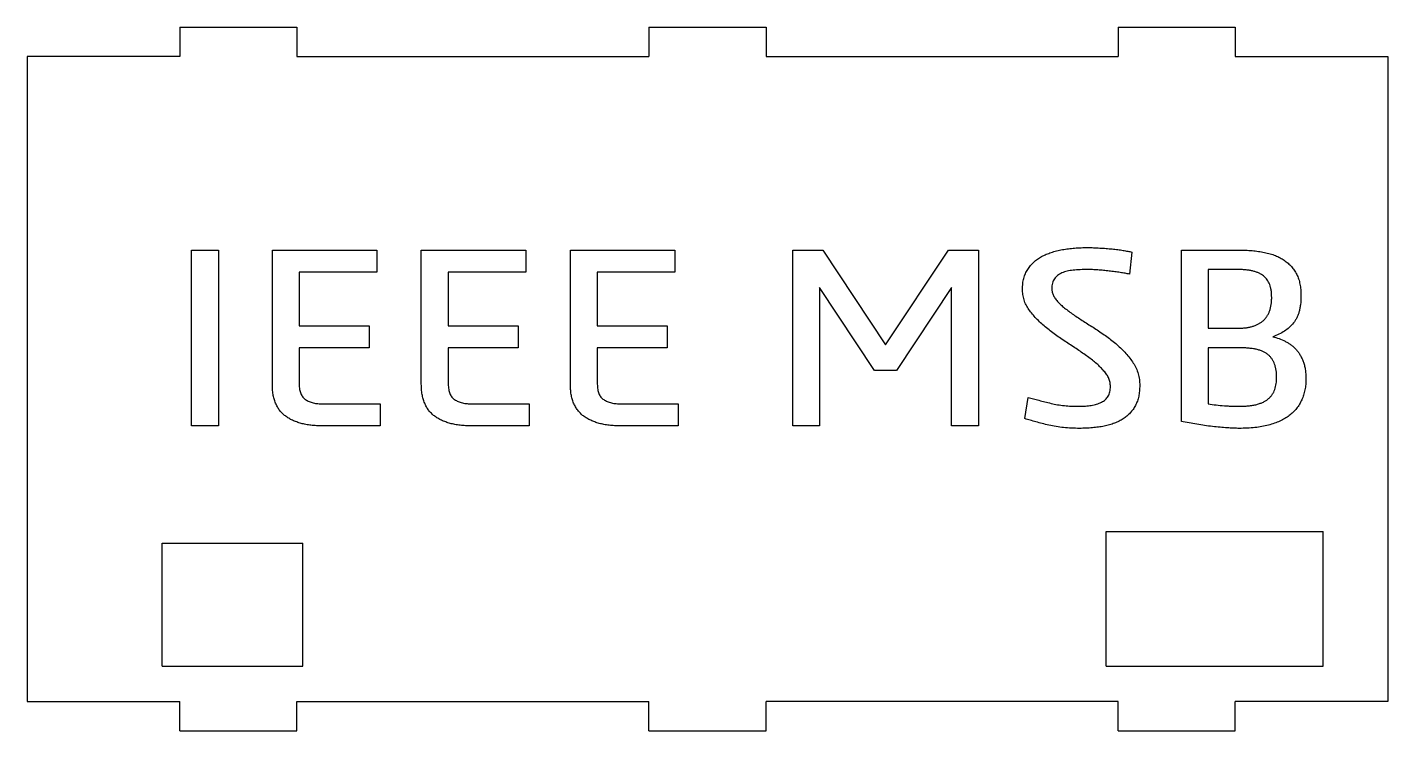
# Model space of a CAD drawing. Header units: millimetres. Extents: x -58 to 58, y -30 to 30.
import ezdxf

# ---------------------------------------------------------------- set-up
doc = ezdxf.new("R2010")
doc.units = ezdxf.units.MM

msp = doc.modelspace()

# ---------------------------------------------------------------- linework, layer by layer
at = {"color": 7, "linetype": 'Continuous', "lineweight": 25}
for p, q in [((-45, 30), (-45, 27.5)), ((-45, 30), (-35, 30)), ((-35, 30), (-35, 27.5)), ((-5, 30), (-5, 27.5)), ((-5, 30), (5, 30)), ((5, 30), (5, 27.5)), ((35, 30), (35, 27.5)), ((35, 30), (45, 30)), ((45, 30), (45, 27.5)), ((-58, 27.5), (-58, -27.5)), ((-45, 27.5), (-58, 27.5)), ((-35, 27.5), (-5, 27.5)), ((5, 27.5), (35, 27.5)), ((45, 27.5), (58, 27.5)), ((58, 27.5), (58, -27.5)), ((-43.98, 11), (-41.69, 11)), ((-43.98, -4), (-43.98, 11)), ((-41.69, 11), (-41.69, -4)), ((-37.1, 11), (-28.19, 11)), ((-37.1, -0.44), (-37.1, 11)), ((-28.19, 11), (-28.19, 9.12)), ((-24.4, 11), (-15.49, 11)), ((-24.4, -0.44), (-24.4, 11)), ((-15.49, 11), (-15.49, 9.12)), ((-11.69, 11), (-2.78, 11)), ((-11.69, -0.44), (-11.69, 11)), ((-2.78, 11), (-2.78, 9.12)), ((7.27, 11), (9.84, 11)), ((7.27, -4), (7.27, 11)), ((9.84, 11), (15.19, 2.9)), ((15.19, 2.9), (20.56, 11)), ((20.56, 11), (23.1, 11)), ((23.1, 11), (23.1, -4)), ((36.17, 10.83), (35.97, 8.95)), ((40.4, 11), (45.25, 11)), ((40.4, -3.62), (40.4, 11)), ((42.69, 9.33), (42.69, 4.33)), ((45.25, 9.33), (42.69, 9.33)), ((-34.81, 9.12), (-34.81, 4.54)), ((-28.19, 9.12), (-34.81, 9.12)), ((-22.1, 9.12), (-22.1, 4.54)), ((-15.49, 9.12), (-22.1, 9.12)), ((-9.4, 9.12), (-9.4, 4.54)), ((-2.78, 9.12), (-9.4, 9.12)), ((9.56, 7.8), (9.56, -4)), ((14.23, 0.73), (9.56, 7.8)), ((20.81, 7.8), (16.12, 0.73)), ((20.81, -4), (20.81, 7.8)), ((-34.81, 4.54), (-28.85, 4.54)), ((-28.85, 4.54), (-28.85, 2.67)), ((-22.1, 4.54), (-16.14, 4.54)), ((-16.14, 4.54), (-16.14, 2.67)), ((-9.4, 4.54), (-3.43, 4.54)), ((-3.43, 4.54), (-3.43, 2.67)), ((42.69, 4.33), (45.32, 4.33)), ((-34.81, 2.67), (-34.81, -0.44)), ((-28.85, 2.67), (-34.81, 2.67)), ((-22.1, 2.67), (-22.1, -0.44)), ((-16.14, 2.67), (-22.1, 2.67)), ((-9.4, 2.67), (-9.4, -0.44)), ((-3.43, 2.67), (-9.4, 2.67)), ((42.69, 2.67), (42.69, -2.12)), ((45.36, 2.67), (42.69, 2.67)), ((16.12, 0.73), (14.23, 0.73)), ((-32.76, -2.12), (-27.9, -2.12)), ((-27.9, -2.12), (-27.9, -4)), ((-20.06, -2.12), (-15.2, -2.12)), ((-15.2, -2.12), (-15.2, -4)), ((-7.35, -2.12), (-2.49, -2.12)), ((-2.49, -2.12), (-2.49, -4)), ((27.06, -3.38), (27.35, -1.57)), ((-41.69, -4), (-43.98, -4)), ((-27.9, -4), (-32.85, -4)), ((-15.2, -4), (-20.14, -4)), ((-2.49, -4), (-7.44, -4)), ((9.56, -4), (7.27, -4)), ((23.1, -4), (20.81, -4)), ((34, -13), (52.5, -13)), ((34, -24.5), (34, -13)), ((52.5, -24.5), (52.5, -13)), ((-46.5, -14), (-34.5, -14)), ((-46.5, -24.5), (-46.5, -14)), ((-34.5, -24.5), (-34.5, -14)), ((-46.5, -24.5), (-34.5, -24.5)), ((34, -24.5), (52.5, -24.5)), ((-58, -27.5), (-45, -27.5)), ((-45, -30), (-45, -27.5)), ((-35, -27.5), (-5, -27.5)), ((-35, -30), (-35, -27.5)), ((-5, -30), (-5, -27.5)), ((35, -27.5), (5, -27.5)), ((5, -30), (5, -27.5)), ((35, -30), (35, -27.5)), ((45, -30), (45, -27.5)), ((58, -27.5), (45, -27.5)), ((-45, -30), (-35, -30)), ((-5, -30), (5, -30)), ((35, -30), (45, -30))]:
    msp.add_line(p, q, dxfattribs=at)
for points, knots in [([(26.85, 7.66), (26.86, 7.82), (26.87, 8.13), (26.95, 8.58), (27.09, 8.98), (27.29, 9.35), (27.53, 9.67), (27.81, 9.97), (28.13, 10.23), (28.49, 10.45), (28.88, 10.64), (29.31, 10.8), (29.77, 10.93), (30.26, 11.04), (30.77, 11.11), (31.31, 11.17), (31.85, 11.2), (32.23, 11.21), (32.41, 11.21)], [0, 0, 0, 0, 0.064899, 0.125423, 0.182455, 0.237477, 0.291576, 0.345747, 0.400503, 0.456735, 0.515657, 0.576621, 0.640893, 0.708025, 0.778407, 0.850139, 0.924267, 1, 1, 1, 1]), ([(32.41, 11.21), (32.58, 11.21), (32.93, 11.2), (33.45, 11.17), (33.97, 11.14), (34.49, 11.09), (34.97, 11.04), (35.41, 10.97), (35.81, 10.9), (36.06, 10.85), (36.17, 10.83)], [0, 0, 0, 0, 0.134184, 0.273672, 0.41423, 0.550642, 0.680372, 0.79944, 0.906898, 1, 1, 1, 1]), ([(45.25, 11), (45.45, 11), (45.85, 10.99), (46.42, 10.95), (46.97, 10.89), (47.48, 10.8), (47.96, 10.69), (48.41, 10.53), (48.81, 10.35), (49.18, 10.13), (49.5, 9.88), (49.79, 9.6), (50.04, 9.27), (50.24, 8.92), (50.41, 8.53), (50.52, 8.09), (50.59, 7.61), (50.6, 7.28), (50.6, 7.11)], [0, 0, 0, 0, 0.079689, 0.156088, 0.228471, 0.297573, 0.363168, 0.425135, 0.483336, 0.539171, 0.593183, 0.646474, 0.699618, 0.753463, 0.809447, 0.868369, 0.931891, 1, 1, 1, 1]), ([(32.41, 9.33), (32.2, 9.33), (31.79, 9.33), (31.28, 9.29), (30.91, 9.24), (30.66, 9.2), (30.43, 9.13), (30.21, 9.05), (30.02, 8.95), (29.85, 8.83), (29.7, 8.7), (29.57, 8.54), (29.47, 8.37), (29.4, 8.17), (29.36, 7.94), (29.36, 7.79), (29.35, 7.71)], [0, 0, 0, 0, 0.163964, 0.315031, 0.38435, 0.450111, 0.511412, 0.56907, 0.62387, 0.675555, 0.727126, 0.777166, 0.827588, 0.880498, 0.937817, 1, 1, 1, 1]), ([(35.97, 8.95), (35.85, 8.97), (35.59, 9.02), (35.17, 9.08), (34.72, 9.15), (34.24, 9.21), (33.76, 9.26), (33.29, 9.3), (32.84, 9.33), (32.55, 9.33), (32.41, 9.33)], [0, 0, 0, 0, 0.1036295, 0.2232445, 0.3527557, 0.4865357, 0.6219135, 0.7578552, 0.8853811, 1, 1, 1, 1]), ([(48.1, 6.95), (48.1, 7.05), (48.1, 7.25), (48.07, 7.54), (48.01, 7.81), (47.94, 8.05), (47.84, 8.27), (47.72, 8.46), (47.58, 8.64), (47.42, 8.79), (47.23, 8.92), (47.02, 9.03), (46.79, 9.12), (46.53, 9.2), (46.24, 9.26), (45.93, 9.3), (45.6, 9.33), (45.37, 9.33), (45.25, 9.33)], [0, 0, 0, 0, 0.071919, 0.138933, 0.201558, 0.260193, 0.315435, 0.368773, 0.419829, 0.470683, 0.522755, 0.577591, 0.636324, 0.698798, 0.766762, 0.838566, 0.916736, 1, 1, 1, 1]), ([(34.35, -0.64), (34.35, -0.52), (34.33, -0.29), (34.22, 0.05), (34.05, 0.38), (33.8, 0.69), (33.51, 1), (33.18, 1.31), (32.81, 1.61), (32.26, 2.02), (31.53, 2.53), (30.6, 3.13), (29.67, 3.76), (28.94, 4.32), (28.39, 4.79), (28.03, 5.15), (27.7, 5.53), (27.4, 5.91), (27.15, 6.31), (26.98, 6.74), (26.88, 7.2), (26.86, 7.5), (26.85, 7.66)], [0, 0, 0, 0, 0.029569, 0.059427, 0.091125, 0.125296, 0.162151, 0.200795, 0.241962, 0.285374, 0.376901, 0.473302, 0.570799, 0.665864, 0.711709, 0.756269, 0.799136, 0.840701, 0.880905, 0.920484, 0.959551, 1, 1, 1, 1]), ([(29.35, 7.71), (29.36, 7.61), (29.38, 7.4), (29.49, 7.1), (29.67, 6.81), (29.91, 6.53), (30.2, 6.25), (30.54, 5.98), (30.9, 5.7), (31.45, 5.32), (32.19, 4.84), (33.11, 4.26), (34.04, 3.63), (34.77, 3.06), (35.31, 2.57), (35.68, 2.19), (36.01, 1.78), (36.31, 1.37), (36.55, 0.92), (36.73, 0.45), (36.83, -0.04), (36.85, -0.38), (36.85, -0.55)], [0, 0, 0, 0, 0.025961, 0.052724, 0.081507, 0.113508, 0.148386, 0.185588, 0.225153, 0.267204, 0.35665, 0.452558, 0.550165, 0.645515, 0.692124, 0.737708, 0.782695, 0.826766, 0.870147, 0.912713, 0.955903, 1, 1, 1, 1]), ([(50.6, 7.11), (50.6, 6.99), (50.6, 6.75), (50.57, 6.4), (50.52, 6.07), (50.45, 5.77), (50.36, 5.49), (50.24, 5.23), (50.12, 4.99), (49.91, 4.71), (49.61, 4.39), (49.19, 4.07), (48.72, 3.8), (48.37, 3.67), (48.2, 3.61)], [0, 0, 0, 0, 0.080552, 0.155695, 0.227228, 0.294732, 0.358617, 0.419368, 0.478165, 0.534823, 0.646259, 0.760001, 0.876704, 1, 1, 1, 1]), ([(45.32, 4.33), (45.43, 4.34), (45.63, 4.34), (45.94, 4.37), (46.22, 4.42), (46.49, 4.49), (46.74, 4.58), (46.97, 4.69), (47.18, 4.82), (47.38, 4.97), (47.55, 5.14), (47.7, 5.34), (47.82, 5.55), (47.93, 5.79), (48, 6.05), (48.06, 6.33), (48.1, 6.64), (48.1, 6.84), (48.1, 6.95)], [0, 0, 0, 0, 0.07374, 0.143302, 0.209893, 0.272191, 0.332492, 0.3911, 0.447289, 0.502988, 0.558791, 0.614035, 0.67111, 0.730451, 0.791921, 0.857336, 0.926234, 1, 1, 1, 1]), ([(48.2, 3.61), (48.38, 3.56), (48.74, 3.46), (49.17, 3.26), (49.51, 3.08), (49.75, 2.93), (49.96, 2.74), (50.17, 2.54), (50.35, 2.32), (50.52, 2.07), (50.66, 1.8), (50.79, 1.5), (50.9, 1.18), (50.97, 0.82), (51.01, 0.44), (51.02, 0.18), (51.02, 0.05)], [0, 0, 0, 0, 0.112956, 0.227975, 0.285439, 0.343041, 0.399328, 0.456773, 0.514994, 0.574958, 0.636815, 0.701679, 0.769221, 0.841565, 0.918039, 1, 1, 1, 1]), ([(48.52, 0.17), (48.52, 0.27), (48.52, 0.46), (48.48, 0.75), (48.43, 1.01), (48.35, 1.26), (48.26, 1.48), (48.14, 1.69), (48, 1.88), (47.83, 2.05), (47.64, 2.2), (47.41, 2.32), (47.15, 2.43), (46.86, 2.52), (46.53, 2.58), (46.17, 2.63), (45.78, 2.66), (45.5, 2.66), (45.36, 2.67)], [0, 0, 0, 0, 0.064966, 0.126109, 0.183895, 0.238667, 0.291199, 0.341861, 0.391712, 0.441578, 0.492833, 0.548171, 0.607948, 0.673552, 0.744895, 0.823099, 0.907814, 1, 1, 1, 1]), ([(45.27, -2.33), (45.41, -2.33), (45.7, -2.33), (46.11, -2.29), (46.48, -2.25), (46.82, -2.18), (47.12, -2.08), (47.39, -1.97), (47.63, -1.84), (47.83, -1.68), (48.01, -1.51), (48.15, -1.32), (48.28, -1.11), (48.37, -0.89), (48.43, -0.64), (48.49, -0.39), (48.52, -0.12), (48.52, 0.07), (48.52, 0.17)], [0, 0, 0, 0, 0.094247, 0.180493, 0.259574, 0.332012, 0.398356, 0.460309, 0.517294, 0.570803, 0.622354, 0.672843, 0.723092, 0.77367, 0.826575, 0.881338, 0.939441, 1, 1, 1, 1]), ([(51.02, 0.05), (51.02, -0.12), (51.01, -0.45), (50.94, -0.92), (50.83, -1.37), (50.68, -1.78), (50.47, -2.16), (50.23, -2.52), (49.93, -2.84), (49.6, -3.13), (49.22, -3.39), (48.8, -3.61), (48.33, -3.79), (47.82, -3.94), (47.26, -4.07), (46.66, -4.15), (46.01, -4.2), (45.57, -4.21), (45.34, -4.21)], [0, 0, 0, 0, 0.062562, 0.121581, 0.177714, 0.232081, 0.285471, 0.338488, 0.391866, 0.446185, 0.502774, 0.561572, 0.623643, 0.689723, 0.759874, 0.834802, 0.914898, 1, 1, 1, 1]), ([(-32.85, -4), (-33.02, -4), (-33.34, -3.99), (-33.8, -3.95), (-34.24, -3.88), (-34.64, -3.8), (-35.02, -3.67), (-35.38, -3.53), (-35.7, -3.36), (-35.99, -3.16), (-36.26, -2.93), (-36.49, -2.67), (-36.68, -2.37), (-36.83, -2.05), (-36.96, -1.69), (-37.04, -1.3), (-37.1, -0.88), (-37.1, -0.59), (-37.1, -0.44)], [0, 0, 0, 0, 0.0773815, 0.1503845, 0.2198679, 0.2854898, 0.347864, 0.4071315, 0.4646577, 0.520355, 0.5748112, 0.6292673, 0.6836873, 0.7405112, 0.7996457, 0.8621565, 0.928747, 1, 1, 1, 1]), ([(-34.81, -0.44), (-34.81, -0.52), (-34.81, -0.67), (-34.78, -0.88), (-34.74, -1.07), (-34.68, -1.25), (-34.6, -1.4), (-34.51, -1.54), (-34.4, -1.66), (-34.22, -1.8), (-33.96, -1.93), (-33.6, -2.05), (-33.2, -2.11), (-32.91, -2.12), (-32.76, -2.12)], [0, 0, 0, 0, 0.074762, 0.144644, 0.20911, 0.268837, 0.326101, 0.380563, 0.434181, 0.488181, 0.600349, 0.720476, 0.853623, 1, 1, 1, 1]), ([(-20.14, -4), (-20.31, -4), (-20.63, -3.99), (-21.09, -3.95), (-21.53, -3.88), (-21.94, -3.8), (-22.31, -3.67), (-22.67, -3.53), (-22.99, -3.36), (-23.28, -3.16), (-23.55, -2.93), (-23.78, -2.67), (-23.97, -2.37), (-24.12, -2.05), (-24.25, -1.69), (-24.34, -1.3), (-24.39, -0.88), (-24.39, -0.59), (-24.4, -0.44)], [0, 0, 0, 0, 0.0773815, 0.1503845, 0.2198679, 0.2854898, 0.347864, 0.4071315, 0.4646577, 0.520355, 0.5748112, 0.6292673, 0.6836873, 0.7405112, 0.7996457, 0.8621565, 0.928747, 1, 1, 1, 1]), ([(-22.1, -0.44), (-22.1, -0.52), (-22.1, -0.67), (-22.07, -0.88), (-22.03, -1.07), (-21.97, -1.25), (-21.89, -1.4), (-21.8, -1.54), (-21.69, -1.66), (-21.51, -1.8), (-21.25, -1.93), (-20.89, -2.05), (-20.49, -2.11), (-20.21, -2.12), (-20.06, -2.12)], [0, 0, 0, 0, 0.074762, 0.144644, 0.20911, 0.268837, 0.326101, 0.380563, 0.434181, 0.488181, 0.600349, 0.720476, 0.853623, 1, 1, 1, 1]), ([(-7.44, -4), (-7.6, -4), (-7.92, -3.99), (-8.38, -3.95), (-8.82, -3.88), (-9.23, -3.8), (-9.61, -3.67), (-9.96, -3.53), (-10.28, -3.36), (-10.58, -3.16), (-10.84, -2.93), (-11.07, -2.67), (-11.26, -2.37), (-11.42, -2.05), (-11.54, -1.69), (-11.63, -1.3), (-11.68, -0.88), (-11.68, -0.59), (-11.69, -0.44)], [0, 0, 0, 0, 0.077381, 0.150385, 0.219868, 0.28549, 0.347864, 0.407132, 0.464658, 0.520355, 0.574811, 0.629267, 0.683687, 0.740511, 0.799646, 0.862156, 0.928747, 1, 1, 1, 1]), ([(-9.4, -0.44), (-9.39, -0.52), (-9.39, -0.67), (-9.36, -0.88), (-9.32, -1.07), (-9.26, -1.25), (-9.19, -1.4), (-9.09, -1.54), (-8.98, -1.66), (-8.8, -1.8), (-8.54, -1.93), (-8.18, -2.05), (-7.78, -2.11), (-7.5, -2.12), (-7.35, -2.12)], [0, 0, 0, 0, 0.074762, 0.144644, 0.20911, 0.268837, 0.326101, 0.380563, 0.434181, 0.488181, 0.600349, 0.720476, 0.853623, 1, 1, 1, 1]), ([(31.65, -2.33), (31.84, -2.33), (32.2, -2.32), (32.71, -2.26), (33.17, -2.15), (33.52, -2.02), (33.77, -1.88), (33.93, -1.77), (34.06, -1.62), (34.17, -1.46), (34.25, -1.29), (34.31, -1.09), (34.35, -0.87), (34.35, -0.72), (34.35, -0.64)], [0, 0, 0, 0, 0.15543, 0.297509, 0.427714, 0.547916, 0.604593, 0.658455, 0.711176, 0.763467, 0.81808, 0.874314, 0.935265, 1, 1, 1, 1]), ([(36.85, -0.55), (36.85, -0.71), (36.84, -1.02), (36.77, -1.47), (36.66, -1.88), (36.49, -2.25), (36.29, -2.59), (36.04, -2.9), (35.76, -3.17), (35.44, -3.4), (35.09, -3.61), (34.69, -3.77), (34.27, -3.92), (33.81, -4.03), (33.32, -4.11), (32.81, -4.16), (32.28, -4.2), (31.91, -4.21), (31.72, -4.21)], [0, 0, 0, 0, 0.0672, 0.130061, 0.189058, 0.245517, 0.300042, 0.353591, 0.407799, 0.462953, 0.519433, 0.578749, 0.640995, 0.706778, 0.775748, 0.847421, 0.921969, 1, 1, 1, 1]), ([(27.35, -1.57), (27.5, -1.61), (27.8, -1.7), (28.27, -1.82), (28.77, -1.95), (29.3, -2.08), (29.85, -2.2), (30.43, -2.27), (31.03, -2.32), (31.44, -2.33), (31.65, -2.33)], [0, 0, 0, 0, 0.103481, 0.21432, 0.331627, 0.457043, 0.587449, 0.720891, 0.858048, 1, 1, 1, 1]), ([(42.69, -2.12), (42.92, -2.15), (43.37, -2.22), (43.95, -2.27), (44.39, -2.3), (44.71, -2.32), (45, -2.33), (45.18, -2.33), (45.27, -2.33)], [0, 0, 0, 0, 0.2664885, 0.5355411, 0.6665714, 0.7874849, 0.8994271, 1, 1, 1, 1]), ([(31.72, -4.21), (31.49, -4.21), (31.04, -4.2), (30.37, -4.15), (29.73, -4.06), (29.12, -3.94), (28.55, -3.8), (28.02, -3.66), (27.52, -3.52), (27.21, -3.43), (27.06, -3.38)], [0, 0, 0, 0, 0.14583, 0.285889, 0.421897, 0.553044, 0.677557, 0.793603, 0.901065, 1, 1, 1, 1]), ([(45.34, -4.21), (45.18, -4.21), (44.83, -4.2), (44.28, -4.17), (43.69, -4.12), (42.82, -4.03), (41.72, -3.87), (40.84, -3.71), (40.4, -3.62)], [0, 0, 0, 0, 0.0992526, 0.2090888, 0.3289611, 0.4595998, 0.7299336, 1, 1, 1, 1])]:
    msp.add_open_spline(points, degree=3, knots=knots, dxfattribs=at)

doc.saveas('drawing.dxf')
